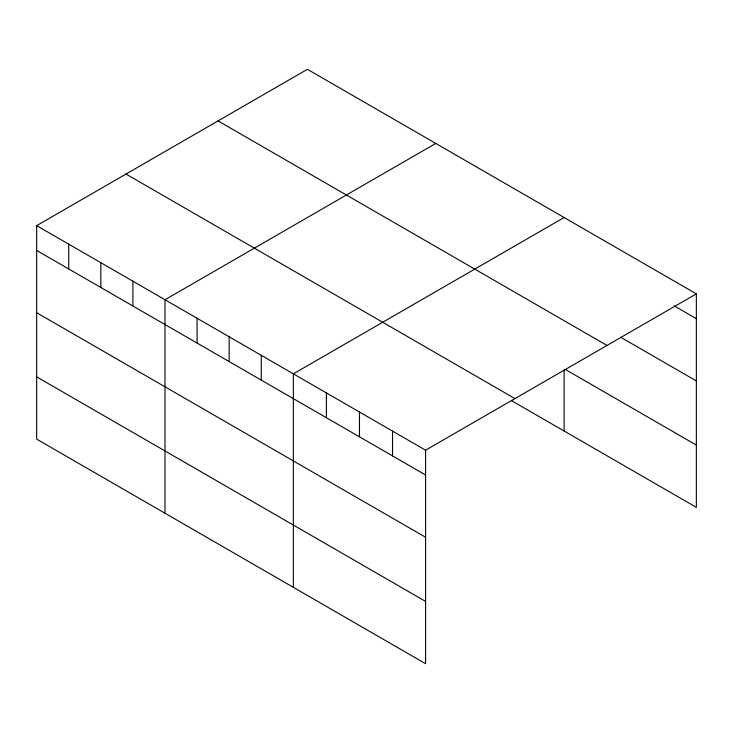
<?xml version="1.0" encoding="UTF-8"?>
<svg xmlns="http://www.w3.org/2000/svg" width="733" height="733" viewBox="0 0 733 733"><rect width="100%" height="100%" fill="white"/><g stroke="black" fill="none" stroke-linecap="round" stroke-linejoin="round"><path stroke-width="1.1" d="M36.65 225.645L425.589 450.19L425.589 663.686L36.65 439.131L36.65 225.645L307.411 69.314L696.35 293.869L696.35 507.355L511.607 400.694M435.759 143.421L164.998 299.742L164.998 513.228M564.108 217.527L293.347 373.848L293.347 587.335M425.589 450.19L696.35 293.869M673.984 305.753L696.35 318.663M620.503 337.143L696.35 380.931M218.058 120.908L606.997 345.454M565.079 369.304L696.35 445.087M126.003 174.051L514.942 398.605M36.65 250.439L425.589 474.984M36.65 312.707L425.589 537.252M36.65 376.863L425.589 601.408M564.108 369.853L564.108 431.013M392.531 431.105L392.531 455.899M359.472 412.019L359.472 436.813M326.405 392.934L326.405 417.728M261.26 355.322L261.26 380.115M229.172 336.795L229.172 361.589M197.085 318.269L197.085 343.062M132.911 281.215L132.911 306.009M100.824 262.689L100.824 287.483M68.737 244.162L68.737 268.956"/></g></svg>
